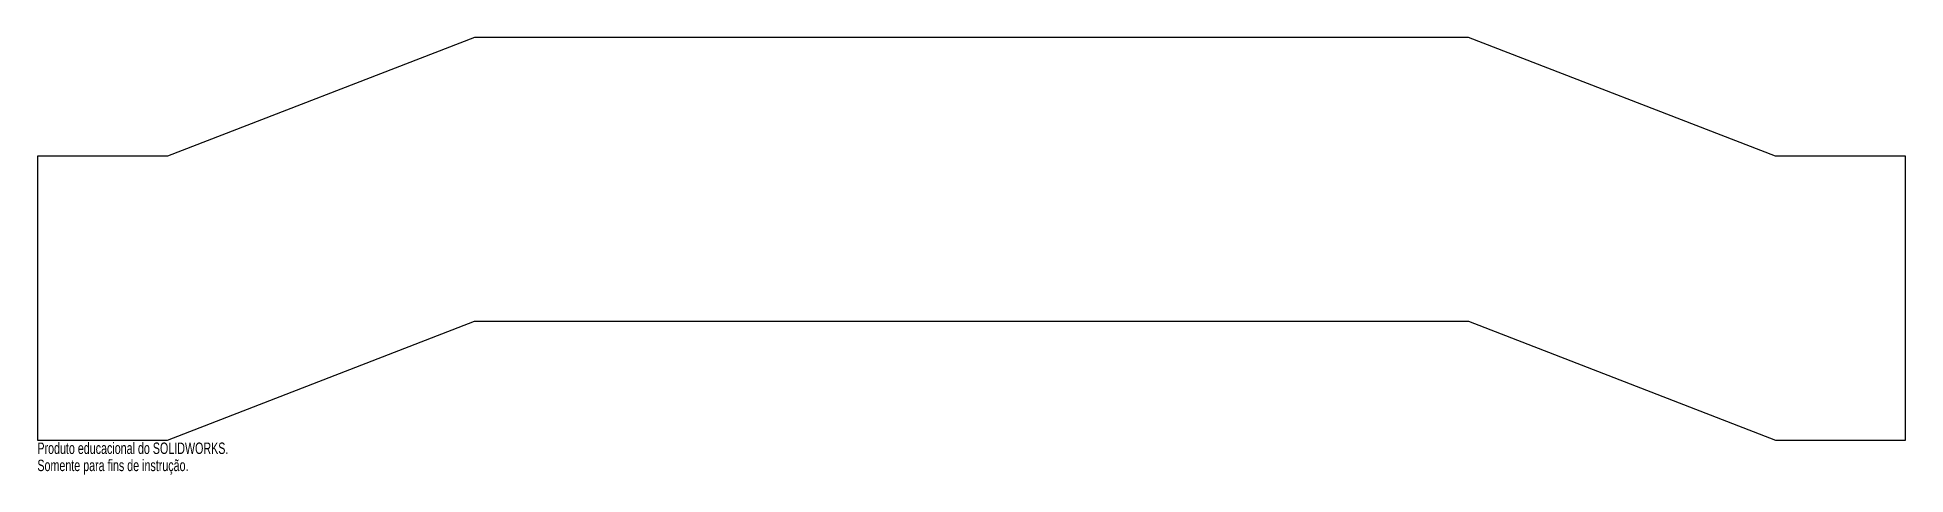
# Model space of a CAD drawing. Header units: millimetres. Extents: x -395 to 395, y 5 to 190.
import ezdxf

# ---------------------------------------------------------------- set-up
doc = ezdxf.new("R2010")
doc.units = ezdxf.units.MM
doc.styles.add('SLDTEXTSTYLE0', font='TXT', dxfattribs={"width": 0.7})

msp = doc.modelspace()

# ---------------------------------------------------------------- linework, layer by layer
at = {"color": 7, "linetype": 'Continuous', "lineweight": 25}
for p, q in [((-210, 190), (-339.8, 139.8)), ((210, 190), (-210, 190)), ((339.8, 139.8), (210, 190)), ((-394.8, 139.8), (-394.8, 19.8)), ((-339.8, 139.8), (-394.8, 139.8)), ((394.8, 139.8), (339.8, 139.8)), ((394.8, 19.8), (394.8, 139.8)), ((-339.8, 19.8), (-210, 70)), ((-210, 70), (210, 70)), ((210, 70), (339.8, 19.8)), ((-394.8, 19.8), (-339.8, 19.8)), ((339.8, 19.8), (394.8, 19.8))]:
    msp.add_line(p, q, dxfattribs=at)

# ---------------------------------------------------------------- texts
at = {"color": 7, "linetype": 'Continuous', "char_height": 4.8336, "attachment_point": 1, "style": 'SLDTEXTSTYLE0'}
for s, insert in [('Produto educacional do SOLIDWORKS.', (-394.8, 18.78)), ('Somente para fins de instrução.', (-394.8, 11.53))]:
    msp.add_mtext(s, dxfattribs=dict(at, insert=insert))

doc.saveas('drawing.dxf')
